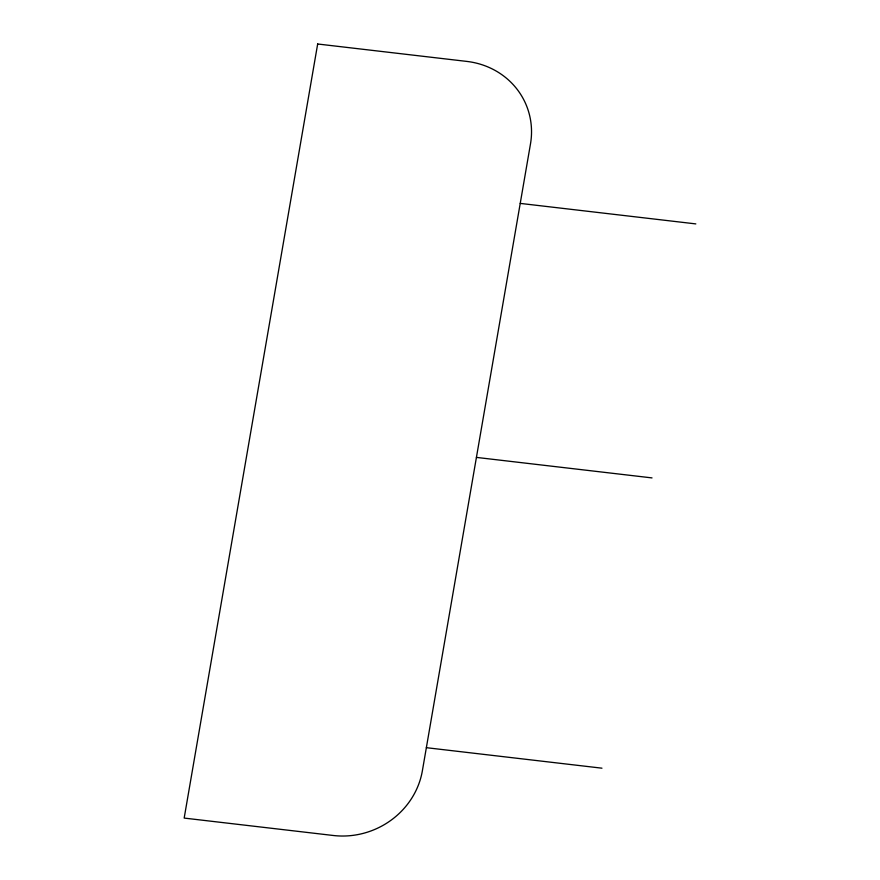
<?xml version="1.0" encoding="UTF-8"?>
<svg xmlns="http://www.w3.org/2000/svg" width="880" height="880" viewBox="0 0 880 880"><rect width="100%" height="100%" fill="white"/><g stroke="black" fill="none" stroke-linecap="round" stroke-linejoin="round"><path stroke-width="1.32" d="M520.223 203.401L695.827 223.905M476.421 457.402L652.025 477.906M426.36 747.681L601.964 768.185M317.669 44L184.173 818.081L333.333 835.494A78.089 73.425 -23 0 0 422.367 770.825L530.475 143.979A78.089 73.425 -23 0 0 466.829 61.413L317.669 44"/></g></svg>
